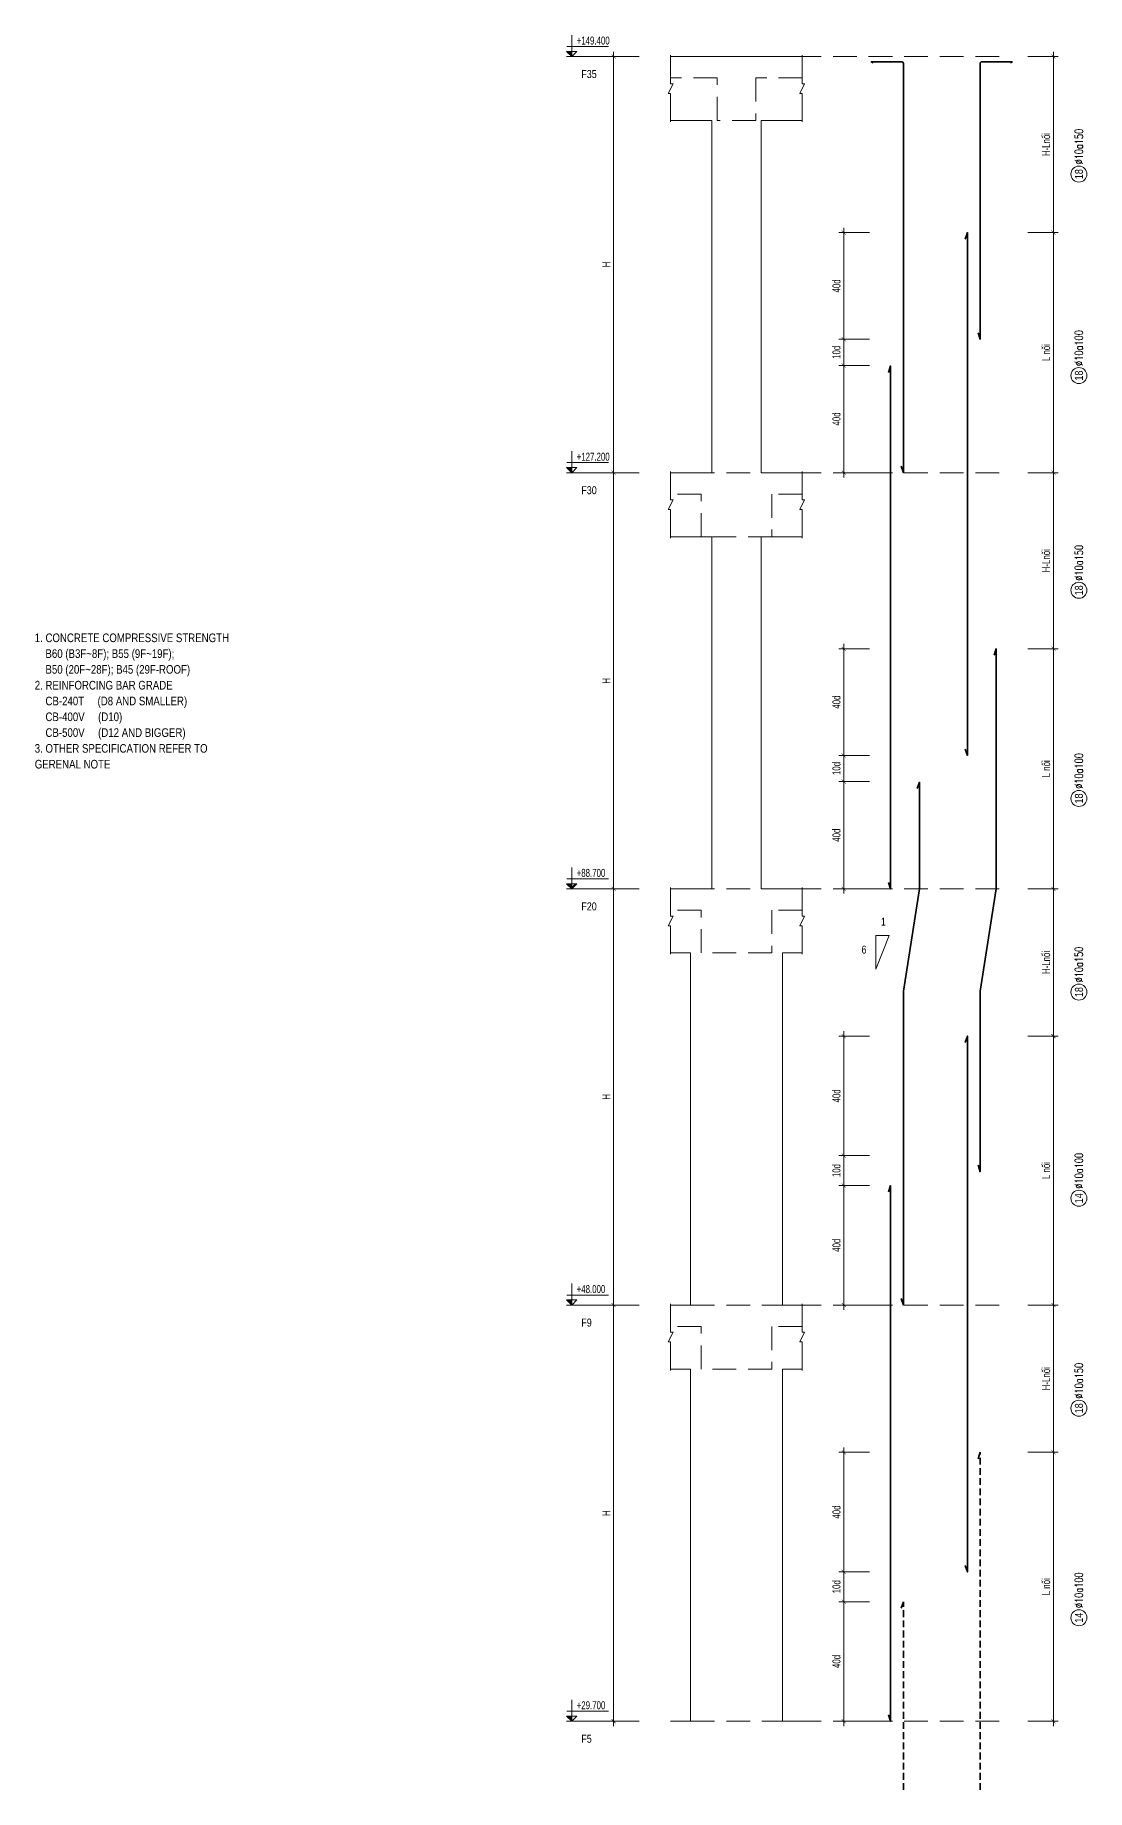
# Model space of a CAD drawing. Header units: millimetres. Extents: x 415878 to 795945, y 85573 to 378758.
# Drawn here: x 602107 to 611963, y 146786 to 163231 of the extents above; entities that cross this region are included whole.
import ezdxf
from ezdxf.enums import TextEntityAlignment as Align

# ---------------------------------------------------------------- set-up
doc = ezdxf.new("R2010")
doc.units = ezdxf.units.MM
doc.linetypes.add('HIDDEN', pattern=[9.525, 6.35, -3.175])
doc.linetypes.add('HIDDEN2', pattern=[4.7625, 3.175, -1.5875])
doc.layers.get('0').update_dxf_attribs({"lineweight": 20})
doc.layers.get('Defpoints').update_dxf_attribs({"color": 151, "lineweight": 9})
for name, color, linetype, lineweight in [('kata_thep chu', 4, 'Continuous', 35), ('NDC_S_ANNO', 7, 'Continuous', 20), ('NDC_S_BREAK-LINE', 1, 'Continuous', 15), ('NDC_S_CONTINUOUS', 3, 'Continuous', 20), ('NDC_S_DIM', 1, 'Continuous', 15), ('NDC_S_HIDDEN', 8, 'HIDDEN2', 13), ('NDC_S_REBAR', 4, 'Continuous', 35), ('NDC_S_TEXT SYMBOL', 7, 'Continuous', 20), ('NDC_S_THIN LINE', 8, 'Continuous', 9), ('NDC_S_VN TEXT', 7, 'Continuous', 20)]:
    doc.layers.add(name, color=color, linetype=linetype, lineweight=lineweight)
doc.layers.add('TIT1', color=3, linetype='Continuous')
doc.styles.add('ARIAL', font='arial.ttf', dxfattribs={"width": 0.8})
doc.styles.add('NDC_DIM', font='', dxfattribs={"width": 0.75})
doc.styles.add('NDC_EN TXT', font='romans.shx', dxfattribs={"width": 0.8})
doc.styles.add('NDC_VIE TXT', font='arial.ttf', dxfattribs={"width": 0.8})
doc.styles.get('NDC_DIM').set_extended_font_data('Dotum')
doc.dimstyles.new('NDC_dim_30', dxfattribs={"dimscale": 30, "dimtxt": 2.5, "dimasz": 1.5, "dimexe": 1.5, "dimexo": 2.5, "dimgap": 1, "dimtad": 1, "dimdec": 0, "dimzin": 0, "dimdsep": 46, "dimtxsty": 'NDC_DIM', "dimblk": 'DIMMARK', "dimcen": 0.09, "dimdle": 1.2, "dimclrd": 1, "dimclre": 1, "dimclrt": 3, "dimadec": 0, "dimazin": 0, "dimtfac": 1, "dimtdec": 0, "dimtix": 1, "dimtofl": 0, "dimtmove": 0, "dimatfit": 3, "dimfxl": 8, "dimfxlon": 1, "dimtolj": 1, "dimtzin": 0, "dimarcsym": 0})

# ---------------------------------------------------------------- blocks, each defined once
blk = doc.blocks.new('GN')
at = {"layer": 'TIT1', "insert": (0, 0), "char_height": 81, "width": 1996.3, "attachment_point": 1, "line_spacing_factor": 1.096296, "style": 'ARIAL'}
blk.add_mtext('\\A1;1. CONCRETE COMPRESSIVE STRENGTH\\P    B60 (B3F~8F); B55 (9F~19F);\\P    B50 (20F~28F); B45 (29F-ROOF)\\P2. REINFORCING BAR GRADE\\P    CB-240T     (D8 AND SMALLER)\\P    CB-400V     (D10)\\P    CB-500V     (D12 AND BIGGER)\\P3. OTHER SPECIFICATION REFER TO GERENAL NOTE ', dxfattribs=at)
blk = doc.blocks.new('DIMMARK')
at = {"layer": 'NDC_S_DIM', "color": 1}
blk.add_line((-1.5, 0), (1, 0), dxfattribs=at)
at = {"layer": 'NDC_S_DIM', "color": 2, "const_width": 0.1}
blk.add_lwpolyline([(-0.42, -0.42), (0.42, 0.42)], dxfattribs=at)
blk = doc.blocks.new('*D1098')
at = {"layer": 'Defpoints', "color": 0, "transparency": 16777216}
for p in [(260098, 51231), (260818, 51231), (260818, 47331)]:
    blk.add_point(p, dxfattribs=at)
at = {"layer": 'NDC_S_DIM', "color": 1, "lineweight": -2, "transparency": 16777216}
for p, q in [((260338, 51231), (260053, 51231)), ((260098, 47376), (260098, 51186)), ((260338, 47331), (260053, 47331))]:
    blk.add_line(p, q, dxfattribs=at)
at = {"layer": 'NDC_S_DIM', "color": 1, "lineweight": -2, "transparency": 16777216, "xscale": 45, "yscale": 45, "zscale": 45}
for p, rotation in [((260098, 51231), 90), ((260098, 47331), 270)]:
    blk.add_blockref('DIMMARK', p, dxfattribs=dict(at, rotation=rotation))
at = {"layer": 'NDC_S_DIM', "color": 3, "transparency": 16777216, "insert": (260031, 49281), "char_height": 75, "attachment_point": 5, "rotation": 90, "style": 'NDC_DIM'}
blk.add_mtext('\\A1;H', dxfattribs=at)
blk = doc.blocks.new('*D1099')
at = {"layer": 'Defpoints', "color": 0, "transparency": 16777216}
for p in [(260098, 55131), (260968, 55131), (260818, 51231)]:
    blk.add_point(p, dxfattribs=at)
at = {"layer": 'NDC_S_DIM', "color": 1, "lineweight": -2, "transparency": 16777216}
for p, q in [((260338, 55131), (260053, 55131)), ((260098, 51276), (260098, 55086)), ((260338, 51231), (260053, 51231))]:
    blk.add_line(p, q, dxfattribs=at)
at = {"layer": 'NDC_S_DIM', "color": 1, "lineweight": -2, "transparency": 16777216, "xscale": 45, "yscale": 45, "zscale": 45}
for p, rotation in [((260098, 55131), 90), ((260098, 51231), 270)]:
    blk.add_blockref('DIMMARK', p, dxfattribs=dict(at, rotation=rotation))
at = {"layer": 'NDC_S_DIM', "color": 3, "transparency": 16777216, "insert": (260031, 53181), "char_height": 75, "attachment_point": 5, "rotation": 90, "style": 'NDC_DIM'}
blk.add_mtext('\\A1;H', dxfattribs=at)
blk = doc.blocks.new('*D1100')
at = {"layer": 'Defpoints', "color": 0, "transparency": 16777216}
for p in [(260098, 59031), (261018, 59031), (261018, 55131)]:
    blk.add_point(p, dxfattribs=at)
at = {"layer": 'NDC_S_DIM', "color": 1, "lineweight": -2, "transparency": 16777216}
for p, q in [((260338, 59031), (260053, 59031)), ((260098, 55176), (260098, 58986)), ((260338, 55131), (260053, 55131))]:
    blk.add_line(p, q, dxfattribs=at)
at = {"layer": 'NDC_S_DIM', "color": 1, "lineweight": -2, "transparency": 16777216, "xscale": 45, "yscale": 45, "zscale": 45}
for p, rotation in [((260098, 59031), 90), ((260098, 55131), 270)]:
    blk.add_blockref('DIMMARK', p, dxfattribs=dict(at, rotation=rotation))
at = {"layer": 'NDC_S_DIM', "color": 3, "transparency": 16777216, "insert": (260031, 57081), "char_height": 75, "attachment_point": 5, "rotation": 90, "style": 'NDC_DIM'}
blk.add_mtext('\\A1;H', dxfattribs=at)
blk = doc.blocks.new('*D1101')
at = {"layer": 'Defpoints', "color": 0, "transparency": 16777216}
for p in [(260098, 62931), (261018, 62931), (261018, 59031)]:
    blk.add_point(p, dxfattribs=at)
at = {"layer": 'NDC_S_DIM', "color": 1, "lineweight": -2, "transparency": 16777216}
for p, q in [((260338, 62931), (260053, 62931)), ((260098, 59076), (260098, 62886)), ((260338, 59031), (260053, 59031))]:
    blk.add_line(p, q, dxfattribs=at)
at = {"layer": 'NDC_S_DIM', "color": 1, "lineweight": -2, "transparency": 16777216, "xscale": 45, "yscale": 45, "zscale": 45}
for p, rotation in [((260098, 62931), 90), ((260098, 59031), 270)]:
    blk.add_blockref('DIMMARK', p, dxfattribs=dict(at, rotation=rotation))
at = {"layer": 'NDC_S_DIM', "color": 3, "transparency": 16777216, "insert": (260031, 60981), "char_height": 75, "attachment_point": 5, "rotation": 90, "style": 'NDC_DIM'}
blk.add_mtext('\\A1;H', dxfattribs=at)
blk = doc.blocks.new('*D1102')
at = {"layer": 'Defpoints', "color": 0, "ltscale": 0.005, "transparency": 16777216}
for p in [(262255, 48451, 0), (262693, 48451), (262693, 47331)]:
    blk.add_point(p, dxfattribs=at)
at = {"layer": 'NDC_S_DIM', "color": 1, "lineweight": -2, "ltscale": 0.005, "transparency": 16777216}
for p, q in [((262495, 48451, 0), (262210, 48451, 0)), ((262255, 47376, 0), (262255, 48406, 0)), ((262495, 47331, 0), (262210, 47331, 0))]:
    blk.add_line(p, q, dxfattribs=at)
at = {"layer": 'NDC_S_DIM', "color": 1, "lineweight": -2, "ltscale": 0.005, "transparency": 16777216, "xscale": 45, "yscale": 45, "zscale": 45}
for p, rotation in [((262255, 48451, 0), 90), ((262255, 47331, 0), 270)]:
    blk.add_blockref('DIMMARK', p, dxfattribs=dict(at, rotation=rotation))
at = {"layer": 'NDC_S_DIM', "color": 3, "ltscale": 0.005, "transparency": 16777216, "insert": (262187, 47891, 0), "char_height": 75, "attachment_point": 5, "rotation": 90, "style": 'NDC_DIM'}
blk.add_mtext('\\A1;40d', dxfattribs=at)
blk = doc.blocks.new('*D1103')
at = {"layer": 'Defpoints', "color": 0, "ltscale": 0.005, "transparency": 16777216}
for p in [(262255, 48731), (262693, 48731), (262693, 48451)]:
    blk.add_point(p, dxfattribs=at)
at = {"layer": 'NDC_S_DIM', "color": 1, "lineweight": -2, "ltscale": 0.005, "transparency": 16777216}
for p, q in [((262495, 48731), (262210, 48731)), ((262255, 48496), (262255, 48686)), ((262495, 48451), (262210, 48451))]:
    blk.add_line(p, q, dxfattribs=at)
at = {"layer": 'NDC_S_DIM', "color": 1, "lineweight": -2, "ltscale": 0.005, "transparency": 16777216, "xscale": 45, "yscale": 45, "zscale": 45}
for p, rotation in [((262255, 48731), 90), ((262255, 48451), 270)]:
    blk.add_blockref('DIMMARK', p, dxfattribs=dict(at, rotation=rotation))
at = {"layer": 'NDC_S_DIM', "color": 3, "ltscale": 0.005, "transparency": 16777216, "insert": (262187, 48591), "char_height": 75, "attachment_point": 5, "rotation": 90, "style": 'NDC_DIM'}
blk.add_mtext('\\A1;10d', dxfattribs=at)
blk = doc.blocks.new('*D1104')
at = {"layer": 'Defpoints', "color": 0, "ltscale": 0.005, "transparency": 16777216}
for p in [(262255, 49851), (262693, 49851), (262693, 48731)]:
    blk.add_point(p, dxfattribs=at)
at = {"layer": 'NDC_S_DIM', "color": 1, "lineweight": -2, "ltscale": 0.005, "transparency": 16777216}
for p, q in [((262495, 49851), (262210, 49851)), ((262255, 48776), (262255, 49806)), ((262495, 48731), (262210, 48731))]:
    blk.add_line(p, q, dxfattribs=at)
at = {"layer": 'NDC_S_DIM', "color": 1, "lineweight": -2, "ltscale": 0.005, "transparency": 16777216, "xscale": 45, "yscale": 45, "zscale": 45}
for p, rotation in [((262255, 49851), 90), ((262255, 48731), 270)]:
    blk.add_blockref('DIMMARK', p, dxfattribs=dict(at, rotation=rotation))
at = {"layer": 'NDC_S_DIM', "color": 3, "ltscale": 0.005, "transparency": 16777216, "insert": (262187, 49291), "char_height": 75, "attachment_point": 5, "rotation": 90, "style": 'NDC_DIM'}
blk.add_mtext('\\A1;40d', dxfattribs=at)
blk = doc.blocks.new('*D1105')
at = {"layer": 'Defpoints', "color": 0, "ltscale": 0.005, "transparency": 16777216}
for p in [(262255, 56136, 0), (262693, 56136), (262693, 55131)]:
    blk.add_point(p, dxfattribs=at)
at = {"layer": 'NDC_S_DIM', "color": 1, "lineweight": -2, "ltscale": 0.005, "transparency": 16777216}
for p, q in [((262495, 56136, 0), (262210, 56136, 0)), ((262255, 55176, 0), (262255, 56091, 0)), ((262495, 55131, 0), (262210, 55131, 0))]:
    blk.add_line(p, q, dxfattribs=at)
at = {"layer": 'NDC_S_DIM', "color": 1, "lineweight": -2, "ltscale": 0.005, "transparency": 16777216, "xscale": 45, "yscale": 45, "zscale": 45}
for p, rotation in [((262255, 56136, 0), 90), ((262255, 55131, 0), 270)]:
    blk.add_blockref('DIMMARK', p, dxfattribs=dict(at, rotation=rotation))
at = {"layer": 'NDC_S_DIM', "color": 3, "ltscale": 0.005, "transparency": 16777216, "insert": (262187, 55634, 0), "char_height": 75, "attachment_point": 5, "rotation": 90, "style": 'NDC_DIM'}
blk.add_mtext('\\A1;40d', dxfattribs=at)
blk = doc.blocks.new('*D1106')
at = {"layer": 'Defpoints', "color": 0, "ltscale": 0.005, "transparency": 16777216}
for p in [(262255, 56381), (262693, 56381), (262693, 56136)]:
    blk.add_point(p, dxfattribs=at)
at = {"layer": 'NDC_S_DIM', "color": 1, "lineweight": -2, "ltscale": 0.005, "transparency": 16777216}
for p, q in [((262495, 56381), (262210, 56381)), ((262255, 56181), (262255, 56336)), ((262495, 56136), (262210, 56136))]:
    blk.add_line(p, q, dxfattribs=at)
at = {"layer": 'NDC_S_DIM', "color": 1, "lineweight": -2, "ltscale": 0.005, "transparency": 16777216, "xscale": 45, "yscale": 45, "zscale": 45}
for p, rotation in [((262255, 56381), 90), ((262255, 56136), 270)]:
    blk.add_blockref('DIMMARK', p, dxfattribs=dict(at, rotation=rotation))
at = {"layer": 'NDC_S_DIM', "color": 3, "ltscale": 0.005, "transparency": 16777216, "insert": (262187, 56259), "char_height": 75, "attachment_point": 5, "rotation": 90, "style": 'NDC_DIM'}
blk.add_mtext('\\A1;10d', dxfattribs=at)
blk = doc.blocks.new('*D1107')
at = {"layer": 'Defpoints', "color": 0, "ltscale": 0.005, "transparency": 16777216}
for p in [(262255, 57381), (262693, 57381), (262693, 56381)]:
    blk.add_point(p, dxfattribs=at)
at = {"layer": 'NDC_S_DIM', "color": 1, "lineweight": -2, "ltscale": 0.005, "transparency": 16777216}
for p, q in [((262495, 57381), (262210, 57381)), ((262255, 56426), (262255, 57336)), ((262495, 56381), (262210, 56381))]:
    blk.add_line(p, q, dxfattribs=at)
at = {"layer": 'NDC_S_DIM', "color": 1, "lineweight": -2, "ltscale": 0.005, "transparency": 16777216, "xscale": 45, "yscale": 45, "zscale": 45}
for p, rotation in [((262255, 57381), 90), ((262255, 56381), 270)]:
    blk.add_blockref('DIMMARK', p, dxfattribs=dict(at, rotation=rotation))
at = {"layer": 'NDC_S_DIM', "color": 3, "ltscale": 0.005, "transparency": 16777216, "insert": (262187, 56881), "char_height": 75, "attachment_point": 5, "rotation": 90, "style": 'NDC_DIM'}
blk.add_mtext('\\A1;40d', dxfattribs=at)
blk = doc.blocks.new('*D1108')
at = {"layer": 'Defpoints', "color": 0, "ltscale": 0.005, "transparency": 16777216}
for p in [(262255, 60036, 0), (262693, 60036), (262693, 59031)]:
    blk.add_point(p, dxfattribs=at)
at = {"layer": 'NDC_S_DIM', "color": 1, "lineweight": -2, "ltscale": 0.005, "transparency": 16777216}
for p, q in [((262495, 60036, 0), (262210, 60036, 0)), ((262255, 59076, 0), (262255, 59991, 0)), ((262495, 59031, 0), (262210, 59031, 0))]:
    blk.add_line(p, q, dxfattribs=at)
at = {"layer": 'NDC_S_DIM', "color": 1, "lineweight": -2, "ltscale": 0.005, "transparency": 16777216, "xscale": 45, "yscale": 45, "zscale": 45}
for p, rotation in [((262255, 60036, 0), 90), ((262255, 59031, 0), 270)]:
    blk.add_blockref('DIMMARK', p, dxfattribs=dict(at, rotation=rotation))
at = {"layer": 'NDC_S_DIM', "color": 3, "ltscale": 0.005, "transparency": 16777216, "insert": (262187, 59534, 0), "char_height": 75, "attachment_point": 5, "rotation": 90, "style": 'NDC_DIM'}
blk.add_mtext('\\A1;40d', dxfattribs=at)
blk = doc.blocks.new('*D1109')
at = {"layer": 'Defpoints', "color": 0, "ltscale": 0.005, "transparency": 16777216}
for p in [(262255, 60281), (262693, 60281), (262693, 60036)]:
    blk.add_point(p, dxfattribs=at)
at = {"layer": 'NDC_S_DIM', "color": 1, "lineweight": -2, "ltscale": 0.005, "transparency": 16777216}
for p, q in [((262495, 60281), (262210, 60281)), ((262255, 60081), (262255, 60236)), ((262495, 60036), (262210, 60036))]:
    blk.add_line(p, q, dxfattribs=at)
at = {"layer": 'NDC_S_DIM', "color": 1, "lineweight": -2, "ltscale": 0.005, "transparency": 16777216, "xscale": 45, "yscale": 45, "zscale": 45}
for p, rotation in [((262255, 60281), 90), ((262255, 60036), 270)]:
    blk.add_blockref('DIMMARK', p, dxfattribs=dict(at, rotation=rotation))
at = {"layer": 'NDC_S_DIM', "color": 3, "ltscale": 0.005, "transparency": 16777216, "insert": (262187, 60159), "char_height": 75, "attachment_point": 5, "rotation": 90, "style": 'NDC_DIM'}
blk.add_mtext('\\A1;10d', dxfattribs=at)
blk = doc.blocks.new('*D1110')
at = {"layer": 'Defpoints', "color": 0, "ltscale": 0.005, "transparency": 16777216}
for p in [(262255, 61281), (262693, 61281), (262693, 60281)]:
    blk.add_point(p, dxfattribs=at)
at = {"layer": 'NDC_S_DIM', "color": 1, "lineweight": -2, "ltscale": 0.005, "transparency": 16777216}
for p, q in [((262495, 61281), (262210, 61281)), ((262255, 60326), (262255, 61236)), ((262495, 60281), (262210, 60281))]:
    blk.add_line(p, q, dxfattribs=at)
at = {"layer": 'NDC_S_DIM', "color": 1, "lineweight": -2, "ltscale": 0.005, "transparency": 16777216, "xscale": 45, "yscale": 45, "zscale": 45}
for p, rotation in [((262255, 61281), 90), ((262255, 60281), 270)]:
    blk.add_blockref('DIMMARK', p, dxfattribs=dict(at, rotation=rotation))
at = {"layer": 'NDC_S_DIM', "color": 3, "ltscale": 0.005, "transparency": 16777216, "insert": (262187, 60781), "char_height": 75, "attachment_point": 5, "rotation": 90, "style": 'NDC_DIM'}
blk.add_mtext('\\A1;40d', dxfattribs=at)
blk = doc.blocks.new('*D1111')
at = {"layer": 'Defpoints', "color": 0, "ltscale": 70, "transparency": 16777216}
for p in [(263533, 49851), (264220, 49851), (263821, 47331)]:
    blk.add_point(p, dxfattribs=at)
at = {"layer": 'NDC_S_DIM', "color": 1, "lineweight": -2, "ltscale": 70, "transparency": 16777216}
for p, q in [((263980, 49851), (264265, 49851)), ((264220, 47376), (264220, 49806)), ((263980, 47331), (264265, 47331))]:
    blk.add_line(p, q, dxfattribs=at)
at = {"layer": 'NDC_S_DIM', "color": 1, "lineweight": -2, "ltscale": 70, "transparency": 16777216, "xscale": 45, "yscale": 45, "zscale": 45}
for p, rotation in [((264220, 49851), 90), ((264220, 47331), 270)]:
    blk.add_blockref('DIMMARK', p, dxfattribs=dict(at, rotation=rotation))
at = {"layer": 'NDC_S_DIM', "color": 3, "ltscale": 70, "transparency": 16777216, "insert": (264152, 48591), "char_height": 75, "attachment_point": 5, "rotation": 90, "style": 'NDC_DIM'}
blk.add_mtext('\\A1;L nối', dxfattribs=at)
blk = doc.blocks.new('*D1112')
at = {"layer": 'Defpoints', "color": 0, "ltscale": 70, "transparency": 16777216}
for p in [(263413, 53751), (264220, 53751), (263821, 51231)]:
    blk.add_point(p, dxfattribs=at)
at = {"layer": 'NDC_S_DIM', "color": 1, "lineweight": -2, "ltscale": 70, "transparency": 16777216}
for p, q in [((263980, 53751), (264265, 53751)), ((264220, 51276), (264220, 53706)), ((263980, 51231), (264265, 51231))]:
    blk.add_line(p, q, dxfattribs=at)
at = {"layer": 'NDC_S_DIM', "color": 1, "lineweight": -2, "ltscale": 70, "transparency": 16777216, "xscale": 45, "yscale": 45, "zscale": 45}
for p, rotation in [((264220, 53751), 90), ((264220, 51231), 270)]:
    blk.add_blockref('DIMMARK', p, dxfattribs=dict(at, rotation=rotation))
at = {"layer": 'NDC_S_DIM', "color": 3, "ltscale": 70, "transparency": 16777216, "insert": (264152, 52491), "char_height": 75, "attachment_point": 5, "rotation": 90, "style": 'NDC_DIM'}
blk.add_mtext('\\A1;L nối', dxfattribs=at)
blk = doc.blocks.new('*D1113')
at = {"layer": 'Defpoints', "color": 0, "ltscale": 70, "transparency": 16777216}
for p in [(263683, 57381), (264220, 57381), (263821, 55131)]:
    blk.add_point(p, dxfattribs=at)
at = {"layer": 'NDC_S_DIM', "color": 1, "lineweight": -2, "ltscale": 70, "transparency": 16777216}
for p, q in [((263980, 57381), (264265, 57381)), ((264220, 55176), (264220, 57336)), ((263980, 55131), (264265, 55131))]:
    blk.add_line(p, q, dxfattribs=at)
at = {"layer": 'NDC_S_DIM', "color": 1, "lineweight": -2, "ltscale": 70, "transparency": 16777216, "xscale": 45, "yscale": 45, "zscale": 45}
for p, rotation in [((264220, 57381), 90), ((264220, 55131), 270)]:
    blk.add_blockref('DIMMARK', p, dxfattribs=dict(at, rotation=rotation))
at = {"layer": 'NDC_S_DIM', "color": 3, "ltscale": 70, "transparency": 16777216, "insert": (264152, 56256), "char_height": 75, "attachment_point": 5, "rotation": 90, "style": 'NDC_DIM'}
blk.add_mtext('\\A1;L nối', dxfattribs=at)
blk = doc.blocks.new('*D1114')
at = {"layer": 'Defpoints', "color": 0, "ltscale": 70, "transparency": 16777216}
for p in [(263413, 61281), (264220, 61281), (263821, 59031)]:
    blk.add_point(p, dxfattribs=at)
at = {"layer": 'NDC_S_DIM', "color": 1, "lineweight": -2, "ltscale": 70, "transparency": 16777216}
for p, q in [((263980, 61281), (264265, 61281)), ((264220, 59076), (264220, 61236)), ((263980, 59031), (264265, 59031))]:
    blk.add_line(p, q, dxfattribs=at)
at = {"layer": 'NDC_S_DIM', "color": 1, "lineweight": -2, "ltscale": 70, "transparency": 16777216, "xscale": 45, "yscale": 45, "zscale": 45}
for p, rotation in [((264220, 61281), 90), ((264220, 59031), 270)]:
    blk.add_blockref('DIMMARK', p, dxfattribs=dict(at, rotation=rotation))
at = {"layer": 'NDC_S_DIM', "color": 3, "ltscale": 70, "transparency": 16777216, "insert": (264152, 60156), "char_height": 75, "attachment_point": 5, "rotation": 90, "style": 'NDC_DIM'}
blk.add_mtext('\\A1;L nối', dxfattribs=at)
blk = doc.blocks.new('*U1068')
blk.add_circle((-2.5, 0), 2.5)
at = {"layer": 'NDC_S_VN TEXT', "color": 7, "style": 'ARIAL', "width": 0.8}
blk.add_attdef('SH2', text='', height=2.5, dxfattribs=at).set_placement((-2.5, 0), align=Align.MIDDLE)
at = {"layer": 'NDC_S_VN TEXT', "color": 3, "style": 'NDC_EN TXT', "width": 0.75}
blk.add_attdef('DKKC1', (0.5, -1.25), '', height=2.5, dxfattribs=at)
blk = doc.blocks.new('*U1071')
blk.add_circle((-2.5, 0), 2.5)
at = {"layer": 'NDC_S_VN TEXT', "color": 7, "style": 'ARIAL', "width": 0.8}
blk.add_attdef('SH2', text='', height=2.5, dxfattribs=at).set_placement((-2.5, 0), align=Align.MIDDLE)
at = {"layer": 'NDC_S_VN TEXT', "color": 3, "style": 'NDC_EN TXT', "width": 0.75}
blk.add_attdef('DKKC1', (0.5, -1.25), '', height=2.5, dxfattribs=at)
blk = doc.blocks.new('*U1072')
blk.add_circle((-2.5, 0), 2.5)
at = {"layer": 'NDC_S_VN TEXT', "color": 7, "style": 'ARIAL', "width": 0.8}
blk.add_attdef('SH2', text='', height=2.5, dxfattribs=at).set_placement((-2.5, 0), align=Align.MIDDLE)
at = {"layer": 'NDC_S_VN TEXT', "color": 3, "style": 'NDC_EN TXT', "width": 0.75}
blk.add_attdef('DKKC1', (0.5, -1.25), '', height=2.5, dxfattribs=at)
blk = doc.blocks.new('*U1073')
blk.add_circle((-2.5, 0), 2.5)
at = {"layer": 'NDC_S_VN TEXT', "color": 7, "style": 'ARIAL', "width": 0.8}
blk.add_attdef('SH2', text='', height=2.5, dxfattribs=at).set_placement((-2.5, 0), align=Align.MIDDLE)
at = {"layer": 'NDC_S_VN TEXT', "color": 3, "style": 'NDC_EN TXT', "width": 0.75}
blk.add_attdef('DKKC1', (0.5, -1.25), '', height=2.5, dxfattribs=at)
blk = doc.blocks.new('CD')
at = {"layer": 'NDC_S_ANNO'}
blk.add_hatch(color=3, dxfattribs=at).paths.add_polyline_path([(0, 160), (-161, 160), (0, 0)])
at = {"layer": 'NDC_S_ANNO', "ltscale": 50}
h = blk.add_hatch(dxfattribs=at)
h.set_pattern_fill('ANSI31', color=256, scale=140.6, style=0)
h.paths.add_polyline_path([(0, 160), (0, 0), (161, 160)])
for p, q in [((1156, 0), (-164, 0)), ((-159, 314), (1147, 314))]:
    blk.add_line(p, q, dxfattribs=at)
for points in [[(0, 669), (0, 0)], [(0, 0), (-161, 160), (0, 160)], [(0, 0), (161, 160), (0, 160)]]:
    blk.add_lwpolyline(points, dxfattribs=at)
at = {"layer": 'NDC_S_TEXT SYMBOL', "color": 3, "style": 'NDC_DIM', "width": 0.7}
blk.add_attdef('COT', (154, 375), '', height=250, dxfattribs=at)
blk = doc.blocks.new('*D1091')
at = {"layer": 'Defpoints', "color": 0, "ltscale": 0.005, "transparency": 16777216}
for p in [(262255, 52351, 0), (262693, 52351), (262693, 51231)]:
    blk.add_point(p, dxfattribs=at)
at = {"layer": 'NDC_S_DIM', "color": 1, "lineweight": -2, "ltscale": 0.005, "transparency": 16777216}
for p, q in [((262495, 52351, 0), (262210, 52351, 0)), ((262255, 51276, 0), (262255, 52306, 0)), ((262495, 51231, 0), (262210, 51231, 0))]:
    blk.add_line(p, q, dxfattribs=at)
at = {"layer": 'NDC_S_DIM', "color": 1, "lineweight": -2, "ltscale": 0.005, "transparency": 16777216, "xscale": 45, "yscale": 45, "zscale": 45}
for p, rotation in [((262255, 52351, 0), 90), ((262255, 51231, 0), 270)]:
    blk.add_blockref('DIMMARK', p, dxfattribs=dict(at, rotation=rotation))
at = {"layer": 'NDC_S_DIM', "color": 3, "ltscale": 0.005, "transparency": 16777216, "insert": (262187, 51791, 0), "char_height": 75, "attachment_point": 5, "rotation": 90, "style": 'NDC_DIM'}
blk.add_mtext('\\A1;40d', dxfattribs=at)
blk = doc.blocks.new('*D1092')
at = {"layer": 'Defpoints', "color": 0, "ltscale": 0.005, "transparency": 16777216}
for p in [(262255, 52631), (262693, 52631), (262693, 52351)]:
    blk.add_point(p, dxfattribs=at)
at = {"layer": 'NDC_S_DIM', "color": 1, "lineweight": -2, "ltscale": 0.005, "transparency": 16777216}
for p, q in [((262495, 52631), (262210, 52631)), ((262255, 52396), (262255, 52586)), ((262495, 52351), (262210, 52351))]:
    blk.add_line(p, q, dxfattribs=at)
at = {"layer": 'NDC_S_DIM', "color": 1, "lineweight": -2, "ltscale": 0.005, "transparency": 16777216, "xscale": 45, "yscale": 45, "zscale": 45}
for p, rotation in [((262255, 52631), 90), ((262255, 52351), 270)]:
    blk.add_blockref('DIMMARK', p, dxfattribs=dict(at, rotation=rotation))
at = {"layer": 'NDC_S_DIM', "color": 3, "ltscale": 0.005, "transparency": 16777216, "insert": (262187, 52491), "char_height": 75, "attachment_point": 5, "rotation": 90, "style": 'NDC_DIM'}
blk.add_mtext('\\A1;10d', dxfattribs=at)
blk = doc.blocks.new('*D1093')
at = {"layer": 'Defpoints', "color": 0, "ltscale": 0.005, "transparency": 16777216}
for p in [(262255, 53751), (262693, 53751), (262693, 52631)]:
    blk.add_point(p, dxfattribs=at)
at = {"layer": 'NDC_S_DIM', "color": 1, "lineweight": -2, "ltscale": 0.005, "transparency": 16777216}
for p, q in [((262495, 53751), (262210, 53751)), ((262255, 52676), (262255, 53706)), ((262495, 52631), (262210, 52631))]:
    blk.add_line(p, q, dxfattribs=at)
at = {"layer": 'NDC_S_DIM', "color": 1, "lineweight": -2, "ltscale": 0.005, "transparency": 16777216, "xscale": 45, "yscale": 45, "zscale": 45}
for p, rotation in [((262255, 53751), 90), ((262255, 52631), 270)]:
    blk.add_blockref('DIMMARK', p, dxfattribs=dict(at, rotation=rotation))
at = {"layer": 'NDC_S_DIM', "color": 3, "ltscale": 0.005, "transparency": 16777216, "insert": (262187, 53191), "char_height": 75, "attachment_point": 5, "rotation": 90, "style": 'NDC_DIM'}
blk.add_mtext('\\A1;40d', dxfattribs=at)
blk = doc.blocks.new('*D1094')
at = {"layer": 'Defpoints', "color": 0, "ltscale": 40, "transparency": 16777216}
for p in [(263821, 51231), (264220, 51231), (263533, 49851)]:
    blk.add_point(p, dxfattribs=at)
at = {"layer": 'NDC_S_DIM', "color": 1, "lineweight": -2, "ltscale": 40, "transparency": 16777216}
for p, q in [((263980, 51231), (264265, 51231)), ((264220, 49896), (264220, 51186)), ((263980, 49851), (264265, 49851))]:
    blk.add_line(p, q, dxfattribs=at)
at = {"layer": 'NDC_S_DIM', "color": 1, "lineweight": -2, "ltscale": 40, "transparency": 16777216, "xscale": 45, "yscale": 45, "zscale": 45}
for p, rotation in [((264220, 51231), 90), ((264220, 49851), 270)]:
    blk.add_blockref('DIMMARK', p, dxfattribs=dict(at, rotation=rotation))
at = {"layer": 'NDC_S_DIM', "color": 3, "ltscale": 40, "transparency": 16777216, "insert": (264152, 50541), "char_height": 75, "attachment_point": 5, "rotation": 90, "style": 'NDC_DIM'}
blk.add_mtext('\\A1;H-Lnối', dxfattribs=at)
blk = doc.blocks.new('*D1095')
at = {"layer": 'Defpoints', "color": 0, "ltscale": 40, "transparency": 16777216}
for p in [(263821, 55131), (264220, 55131), (263413, 53751)]:
    blk.add_point(p, dxfattribs=at)
at = {"layer": 'NDC_S_DIM', "color": 1, "lineweight": -2, "ltscale": 40, "transparency": 16777216}
for p, q in [((263980, 55131), (264265, 55131)), ((264220, 53796), (264220, 55086)), ((263980, 53751), (264265, 53751))]:
    blk.add_line(p, q, dxfattribs=at)
at = {"layer": 'NDC_S_DIM', "color": 1, "lineweight": -2, "ltscale": 40, "transparency": 16777216, "xscale": 45, "yscale": 45, "zscale": 45}
for p, rotation in [((264220, 55131), 90), ((264220, 53751), 270)]:
    blk.add_blockref('DIMMARK', p, dxfattribs=dict(at, rotation=rotation))
at = {"layer": 'NDC_S_DIM', "color": 3, "ltscale": 40, "transparency": 16777216, "insert": (264152, 54441), "char_height": 75, "attachment_point": 5, "rotation": 90, "style": 'NDC_DIM'}
blk.add_mtext('\\A1;H-Lnối', dxfattribs=at)
blk = doc.blocks.new('*D1096')
at = {"layer": 'Defpoints', "color": 0, "ltscale": 40, "transparency": 16777216}
for p in [(263413, 59031), (264220, 59031), (263683, 57381)]:
    blk.add_point(p, dxfattribs=at)
at = {"layer": 'NDC_S_DIM', "color": 1, "lineweight": -2, "ltscale": 40, "transparency": 16777216}
for p, q in [((263980, 59031), (264265, 59031)), ((264220, 57426), (264220, 58986)), ((263980, 57381), (264265, 57381))]:
    blk.add_line(p, q, dxfattribs=at)
at = {"layer": 'NDC_S_DIM', "color": 1, "lineweight": -2, "ltscale": 40, "transparency": 16777216, "xscale": 45, "yscale": 45, "zscale": 45}
for p, rotation in [((264220, 59031), 90), ((264220, 57381), 270)]:
    blk.add_blockref('DIMMARK', p, dxfattribs=dict(at, rotation=rotation))
at = {"layer": 'NDC_S_DIM', "color": 3, "ltscale": 40, "transparency": 16777216, "insert": (264152, 58206), "char_height": 75, "attachment_point": 5, "rotation": 90, "style": 'NDC_DIM'}
blk.add_mtext('\\A1;H-Lnối', dxfattribs=at)
blk = doc.blocks.new('*D1097')
at = {"layer": 'Defpoints', "color": 0, "ltscale": 40, "transparency": 16777216}
for p in [(263884, 62931), (264220, 62931), (263413, 61281)]:
    blk.add_point(p, dxfattribs=at)
at = {"layer": 'NDC_S_DIM', "color": 1, "lineweight": -2, "ltscale": 40, "transparency": 16777216}
for p, q in [((263980, 62931), (264265, 62931)), ((264220, 61326), (264220, 62886)), ((263980, 61281), (264265, 61281))]:
    blk.add_line(p, q, dxfattribs=at)
at = {"layer": 'NDC_S_DIM', "color": 1, "lineweight": -2, "ltscale": 40, "transparency": 16777216, "xscale": 45, "yscale": 45, "zscale": 45}
for p, rotation in [((264220, 62931), 90), ((264220, 61281), 270)]:
    blk.add_blockref('DIMMARK', p, dxfattribs=dict(at, rotation=rotation))
at = {"layer": 'NDC_S_DIM', "color": 3, "ltscale": 40, "transparency": 16777216, "insert": (264152, 62106), "char_height": 75, "attachment_point": 5, "rotation": 90, "style": 'NDC_DIM'}
blk.add_mtext('\\A1;H-Lnối', dxfattribs=at)
blk = doc.blocks.new('*U1067')
blk.add_circle((-2.5, 0), 2.5)
at = {"layer": 'NDC_S_VN TEXT', "color": 7, "style": 'ARIAL', "width": 0.8}
blk.add_attdef('SH2', text='', height=2.5, dxfattribs=at).set_placement((-2.5, 0), align=Align.MIDDLE)
at = {"layer": 'NDC_S_VN TEXT', "color": 3, "style": 'NDC_EN TXT', "width": 0.75}
blk.add_attdef('DKKC1', (0.5, -1.25), '', height=2.5, dxfattribs=at)
blk = doc.blocks.new('*U1069')
blk.add_circle((-2.5, 0), 2.5)
at = {"layer": 'NDC_S_VN TEXT', "color": 7, "style": 'ARIAL', "width": 0.8}
blk.add_attdef('SH2', text='', height=2.5, dxfattribs=at).set_placement((-2.5, 0), align=Align.MIDDLE)
at = {"layer": 'NDC_S_VN TEXT', "color": 3, "style": 'NDC_EN TXT', "width": 0.75}
blk.add_attdef('DKKC1', (0.5, -1.25), '', height=2.5, dxfattribs=at)
blk = doc.blocks.new('*U1070')
blk.add_circle((-2.5, 0), 2.5)
at = {"layer": 'NDC_S_VN TEXT', "color": 7, "style": 'ARIAL', "width": 0.8}
blk.add_attdef('SH2', text='', height=2.5, dxfattribs=at).set_placement((-2.5, 0), align=Align.MIDDLE)
at = {"layer": 'NDC_S_VN TEXT', "color": 3, "style": 'NDC_EN TXT', "width": 0.75}
blk.add_attdef('DKKC1', (0.5, -1.25), '', height=2.5, dxfattribs=at)
blk = doc.blocks.new('column3')
at = {"layer": 'kata_thep chu', "color": 4, "ltscale": 0.005}
for points in [[(262793.4, 59090.7), (262813.4, 59030.7), (262813.4, 62865.7, 0.4142136), (262798.4, 62880.7), (262513.4, 62880.7), (262529.2, 62873)], [(263514, 60340.7), (263533.2, 60280.7), (263533.2, 62865.7, -0.4142136), (263548.2, 62880.7), (263833.2, 62880.7), (263817.4, 62873)]]:
    blk.add_lwpolyline(points, format="xyb", dxfattribs=at)
for points in [[(263393.2, 56440.7), (263413.2, 56380.7), (263413.2, 61280.7), (263393.2, 61220.7)], [(262673.4, 55190.7), (262693.4, 55130.7), (262693.4, 60030.7), (262673.4, 59970.7)], [(263513.2, 52540.7), (263533.2, 52480.7), (263533.2, 54170.7), (263683.2, 55130.7), (263683.2, 57380.7), (263663.2, 57320.7)], [(262793.4, 51290.7), (262813.4, 51230.7), (262813.4, 54170.7), (262963.4, 55130.7), (262963.4, 56130.7), (262943.4, 56070.7)], [(263393.2, 48790.7), (263413.2, 48730.7), (263413.2, 53750.7), (263393.2, 53690.7)], [(262673.4, 47390.7), (262693.4, 47330.7), (262693.4, 52350.7), (262673.4, 52290.7)]]:
    blk.add_lwpolyline(points, dxfattribs=at)
at = {"layer": 'NDC_S_ANNO'}
blk.add_lwpolyline([(262554.6, 54695.4), (262554.6, 54379), (262680.4, 54695.4)], close=True, dxfattribs=at)
at = {"layer": 'NDC_S_BREAK-LINE'}
for points in [[(260633.1, 62318.2), (260633.1, 62585.7), (260610.6, 62585.7), (260655.6, 62675.7), (260633.1, 62675.7), (260633.1, 62943.2)], [(261866.2, 62318.2), (261866.2, 62585.7), (261843.7, 62585.7), (261888.7, 62675.7), (261866.2, 62675.7), (261866.2, 62943.2)], [(260633.1, 58418.2), (260633.1, 58685.7), (260610.6, 58685.7), (260655.6, 58775.7), (260633.1, 58775.7), (260633.1, 59043.2)], [(261866.2, 58418.2), (261866.2, 58685.7), (261843.7, 58685.7), (261888.7, 58775.7), (261866.2, 58775.7), (261866.2, 59043.2)], [(260633.1, 54518.2), (260633.1, 54785.7), (260610.6, 54785.7), (260655.6, 54875.7), (260633.1, 54875.7), (260633.1, 55143.2)], [(260633.1, 54518.2), (260633.1, 54785.7), (260610.6, 54785.7), (260655.6, 54875.7), (260633.1, 54875.7), (260633.1, 55143.2)], [(261866.2, 54518.2), (261866.2, 54785.7), (261843.7, 54785.7), (261888.7, 54875.7), (261866.2, 54875.7), (261866.2, 55143.2)], [(261866.2, 54518.2), (261866.2, 54785.7), (261843.7, 54785.7), (261888.7, 54875.7), (261866.2, 54875.7), (261866.2, 55143.2)], [(260633.1, 50618.2), (260633.1, 50885.7), (260610.6, 50885.7), (260655.6, 50975.7), (260633.1, 50975.7), (260633.1, 51243.2)], [(261866.2, 50618.2), (261866.2, 50885.7), (261843.7, 50885.7), (261888.7, 50975.7), (261866.2, 50975.7), (261866.2, 51243.2)]]:
    blk.add_lwpolyline(points, dxfattribs=at)
at = {"layer": 'NDC_S_CONTINUOUS'}
blk.add_line((260633.1, 62930.7), (261866.2, 62930.7), dxfattribs=at)
for points in [[(260633.1, 59030.7), (261018.1, 59030.7), (261018.1, 62330.7), (260633.1, 62330.7)], [(261866.2, 59030.7), (261481.2, 59030.7), (261481.2, 62330.7), (261866.2, 62330.7)], [(260633.1, 55130.7), (261018.1, 55130.7), (261018.1, 58430.7), (260633.1, 58430.7)], [(261866.2, 55130.7), (261481.2, 55130.7), (261481.2, 58430.7), (261866.2, 58430.7)], [(260633.1, 51230.7), (260818.1, 51230.7), (260818.1, 54530.7), (260633.1, 54530.7)], [(261866.2, 51230.7), (261681.2, 51230.7), (261681.2, 54530.7), (261866.2, 54530.7)], [(260633.1, 47330.7), (260818.1, 47330.7), (260818.1, 50630.7), (260633.1, 50630.7)], [(261866.2, 47330.7), (261681.2, 47330.7), (261681.2, 50630.7), (261866.2, 50630.7)]]:
    blk.add_lwpolyline(points, dxfattribs=at)
at = {"layer": 'NDC_S_HIDDEN', "ltscale": 70}
for p, q in [((263710.8, 62930.7), (260633.1, 62930.7)), ((263710.8, 59030.7), (260883.1, 59030.7)), ((263710.8, 59030.7), (260883.1, 59030.7)), ((263710.8, 55130.7), (260633.1, 55130.7)), ((263710.8, 55130.7), (260883.1, 55130.7)), ((263710.8, 51230.7), (260633.1, 51230.7)), ((263710.8, 51230.7), (260633.1, 51230.7)), ((263710.8, 47330.7), (260633.1, 47330.7))]:
    blk.add_line(p, q, dxfattribs=at)
for points in [[(261866.2, 62730.7), (261431.2, 62730.7), (261431.2, 62330.7), (261068.1, 62330.7), (261068.1, 62730.7), (260633.1, 62730.7)], [(261866.2, 58830.7), (261581.2, 58830.7), (261581.2, 58430.7), (260918.1, 58430.7), (260918.1, 58830.7), (260633.1, 58830.7)], [(261866.2, 54930.7), (261581.2, 54930.7), (261581.2, 54530.7), (260918.1, 54530.7), (260918.1, 54930.7), (260633.1, 54930.7)], [(261866.2, 54930.7), (261581.2, 54930.7), (261581.2, 54530.7), (260918.1, 54530.7), (260918.1, 54930.7), (260633.1, 54930.7)], [(261866.2, 51030.7), (261581.2, 51030.7), (261581.2, 50630.7), (260918.1, 50630.7), (260918.1, 51030.7), (260633.1, 51030.7)]]:
    blk.add_lwpolyline(points, dxfattribs=at)
at = {"layer": 'NDC_S_REBAR', "linetype": 'HIDDEN', "ltscale": 10}
for points in [[(263533.2, 46687.3), (263533.2, 49850.7), (263513.2, 49790.7)], [(262813.4, 46687.3), (262813.4, 48450.7), (262793.4, 48390.7)]]:
    blk.add_lwpolyline(points, dxfattribs=at)
at = {"layer": 'NDC_S_DIM'}
ref = blk.add_blockref('CD', (259706.5, 62930.7), dxfattribs=dict(at, xscale=0.3, yscale=0.3, zscale=0.3))
ref.add_attrib('COT', '+149.400', (259752.7, 63043.1), dxfattribs={"layer": '0', "color": 3, "height": 75, "style": 'NDC_DIM', "width": 0.75})
ref = blk.add_blockref('CD', (259706.5, 59030.7), dxfattribs=dict(at, xscale=0.3, yscale=0.3, zscale=0.3))
ref.add_attrib('COT', '+127.200', (259752.7, 59143.1), dxfattribs={"layer": '0', "color": 3, "height": 75, "style": 'NDC_DIM', "width": 0.75})
ref = blk.add_blockref('CD', (259706.5, 55130.7), dxfattribs=dict(at, xscale=0.3, yscale=0.3, zscale=0.3))
ref.add_attrib('COT', '+88.700', (259752.7, 55243.1), dxfattribs={"layer": '0', "color": 3, "height": 75, "style": 'NDC_DIM', "width": 0.75})
ref = blk.add_blockref('CD', (259706.5, 51230.7), dxfattribs=dict(at, xscale=0.3, yscale=0.3, zscale=0.3))
ref.add_attrib('COT', '+48.000', (259752.7, 51343.1), dxfattribs={"layer": '0', "color": 3, "height": 75, "style": 'NDC_DIM', "width": 0.75})
ref = blk.add_blockref('CD', (259706.5, 47330.7), dxfattribs=dict(at, xscale=0.3, yscale=0.3, zscale=0.3))
ref.add_attrib('COT', '+29.700', (259752.7, 47443.1), dxfattribs={"layer": '0', "color": 3, "height": 75, "style": 'NDC_DIM', "width": 0.75})
at = {"layer": 'NDC_S_THIN LINE', "xscale": 30.00000000000006, "yscale": 30.00000000000006, "zscale": 30.00000000000006, "rotation": 90}
for name, p, values in [('*U1067', (264458.4, 61903.7), {'SH2': '18', 'DKKC1': '%%c10a150'}), ('*U1073', (264458.4, 60016.1), {'SH2': '18', 'DKKC1': '%%c10a100'}), ('*U1069', (264458.4, 58003.7), {'SH2': '18', 'DKKC1': '%%c10a150'}), ('*U1072', (264458.4, 56052.9), {'SH2': '18', 'DKKC1': '%%c10a100'}), ('*U1070', (264458.4, 54238.7), {'SH2': '18', 'DKKC1': '%%c10a150'}), ('*U1071', (264458.4, 52306.6), {'SH2': '14', 'DKKC1': '%%c10a100'}), ('*U1067', (264458.4, 50338.7), {'SH2': '18', 'DKKC1': '%%c10a150'}), ('*U1068', (264458.4, 48375.7), {'SH2': '14', 'DKKC1': '%%c10a100'})]:
    blk.add_blockref(name, p, dxfattribs=at).add_auto_attribs(values)
at = {"layer": 'NDC_S_VN TEXT', "style": 'NDC_VIE TXT', "width": 0.8}
for s, p in [('F35', (259796, 62766.6)), ('F30', (259796, 58866.6)), ('F20', (259796, 54966.6)), ('F9', (259796, 51066.6)), ('F5', (259796, 47166.6))]:
    blk.add_text(s, height=75, dxfattribs=at).set_placement(p, align=Align.MIDDLE_LEFT)
for s, p in [('1', (262625.8, 54823.4)), ('6', (262445.1, 54561.6))]:
    blk.add_text(s, height=75, dxfattribs=at).set_placement(p, align=Align.MIDDLE_CENTER)
at = {"layer": 'NDC_S_DIM'}
for base, p1, p2, picture, middle in [((260098.4, 62930.7), (261018.1, 59030.7), (261018.1, 62930.7), '*D1101', (260030.8, 60980.7)), ((260098.4, 59030.7), (261018.1, 55130.7), (261018.1, 59030.7), '*D1100', (260030.8, 57080.7)), ((260098.4, 55130.7), (260818.1, 51230.7), (260968.1, 55130.7), '*D1099', (260030.8, 53180.7)), ((260098.4, 51230.7), (260818.1, 47330.7), (260818.1, 51230.7), '*D1098', (260030.8, 49280.7))]:
    dim = blk.add_linear_dim(base=base, p1=p1, p2=p2, angle=90, text='H', dimstyle='NDC_dim_30', dxfattribs=at)
    dim.commit()
    dim.dimension.update_dxf_attribs({"geometry": picture, "text_midpoint": middle})
at = {"layer": 'NDC_S_DIM', "ltscale": 40}
for base, p1, p2, picture, middle in [((264220.3, 62930.7), (263413.2, 61280.7), (263884.1, 62930.7), '*D1097', (264152.3, 62105.7)), ((264220.3, 59030.7), (263683.2, 57380.7), (263413.2, 59030.7), '*D1096', (264152.3, 58205.7)), ((264220.3, 55130.7), (263413.2, 53750.7), (263820.8, 55130.7), '*D1095', (264152.3, 54440.7)), ((264220.3, 51230.7), (263533.2, 49850.7), (263820.8, 51230.7), '*D1094', (264152.3, 50540.7))]:
    dim = blk.add_linear_dim(base=base, p1=p1, p2=p2, angle=90, text='H-Lnối', dimstyle='NDC_dim_30', override={"dimtmove": 1}, dxfattribs=at)
    dim.commit()
    dim.dimension.update_dxf_attribs({"geometry": picture, "text_midpoint": middle})
at = {"layer": 'NDC_S_DIM', "ltscale": 0.005}
for base, p1, p2, text, picture, middle in [((262255.2, 61280.7), (262693.4, 60280.7), (262693.4, 61280.7), '40d', '*D1110', (262186.9, 60780.7)), ((262255.2, 60280.7), (262693.4, 60036.4), (262693.4, 60280.7), '10d', '*D1109', (262186.9, 60158.6)), ((262255.2, 60036.4, 0), (262693.4, 59030.7), (262693.4, 60036.4), '40d', '*D1108', (262186.9, 59533.6, 0)), ((262255.2, 57380.7), (262693.4, 56380.7), (262693.4, 57380.7), '40d', '*D1107', (262186.9, 56880.7)), ((262255.2, 56380.7), (262693.4, 56136.4), (262693.4, 56380.7), '10d', '*D1106', (262186.9, 56258.6)), ((262255.2, 56136.4, 0), (262693.4, 55130.7), (262693.4, 56136.4), '40d', '*D1105', (262186.9, 55633.6, 0)), ((262255.2, 53750.7), (262693.4, 52630.7), (262693.4, 53750.7), '40d', '*D1093', (262186.9, 53190.7)), ((262255.2, 52630.7), (262693.4, 52350.7), (262693.4, 52630.7), '10d', '*D1092', (262186.9, 52490.7)), ((262255.2, 52350.7, 0), (262693.4, 51230.7), (262693.4, 52350.7), '40d', '*D1091', (262186.9, 51790.7, 0)), ((262255.2, 49850.7), (262693.4, 48730.7), (262693.4, 49850.7), '40d', '*D1104', (262186.9, 49290.7)), ((262255.2, 48730.7), (262693.4, 48450.7), (262693.4, 48730.7), '10d', '*D1103', (262186.9, 48590.7)), ((262255.2, 48450.7, 0), (262693.4, 47330.7), (262693.4, 48450.7), '40d', '*D1102', (262186.9, 47890.7, 0))]:
    dim = blk.add_linear_dim(base=base, p1=p1, p2=p2, angle=90, text=text, dimstyle='NDC_dim_30', dxfattribs=at)
    dim.commit()
    dim.dimension.update_dxf_attribs({"geometry": picture, "text_midpoint": middle})
at = {"layer": 'NDC_S_DIM', "ltscale": 70}
for base, p1, p2, picture, middle in [((264220.3, 61280.7), (263820.8, 59030.7), (263413.2, 61280.7), '*D1114', (264152.3, 60155.7)), ((264220.3, 57380.7), (263820.8, 55130.7), (263683.2, 57380.7), '*D1113', (264152.3, 56255.7)), ((264220.3, 53750.7), (263820.8, 51230.7), (263413.2, 53750.7), '*D1112', (264152.3, 52490.7)), ((264220.3, 49850.7), (263820.8, 47330.7), (263533.2, 49850.7), '*D1111', (264152.3, 48590.7))]:
    dim = blk.add_linear_dim(base=base, p1=p1, p2=p2, angle=90, text='L nối', dimstyle='NDC_dim_30', dxfattribs=at)
    dim.commit()
    dim.dimension.update_dxf_attribs({"geometry": picture, "text_midpoint": middle})

msp = doc.modelspace()

# ---------------------------------------------------------------- block references
at = {"layer": 'Defpoints'}
msp.add_blockref('column3', (347429.4, 100099.2), dxfattribs=at)
at = {"layer": 'NDC_S_DIM'}
msp.add_blockref('GN', (602103.8, 157623.3), dxfattribs=at)

doc.saveas('drawing.dxf')
